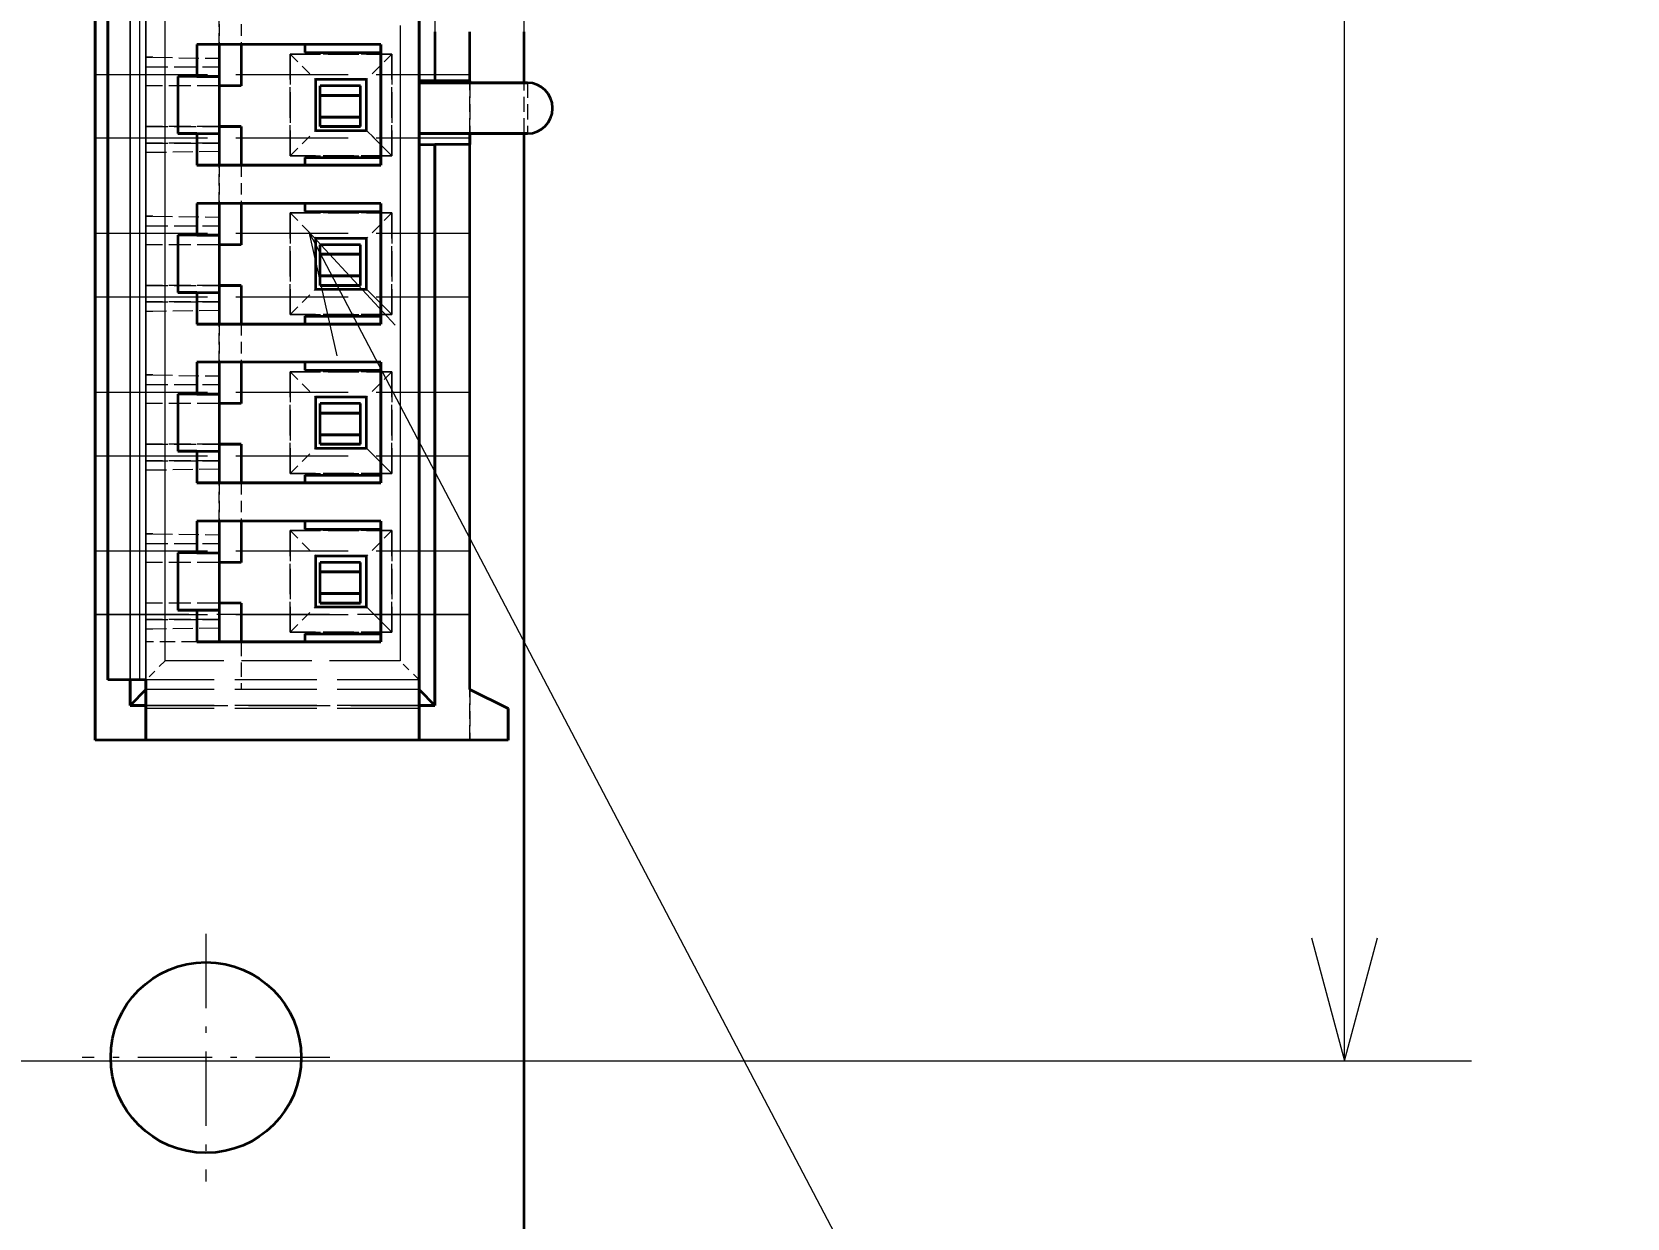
# Model space of a CAD drawing. Extents: x 23 to 417, y 3 to 294.
# Drawn here: x 248.41 to 273.52, y 90.53 to 109.2 of the extents above; entities that cross this region are included whole.
import ezdxf
from ezdxf.enums import TextEntityAlignment as Align

# ---------------------------------------------------------------- set-up
doc = ezdxf.new("R2010")
doc.units = 0
doc.linetypes.add('DASHDOT', pattern=[18.5, 12, -3, 0.5, -3])
doc.linetypes.add('DASHED', pattern=[15, 12, -3])
doc.layers.get('0').update_dxf_attribs({"lineweight": 13})
doc.styles.get("Standard").update_dxf_attribs({"font": 'isocp.shx'})
doc.dimstyles.get("Standard").update_dxf_attribs({"dimtxt": 2.5, "dimasz": 2.5, "dimexe": 1.25, "dimexo": 0.625, "dimtad": 1, "dimtxsty": 'Standard', "dimcen": 2.5, "dimadec": 0, "dimazin": 0, "dimtfac": 1, "dimtmove": 0, "dimatfit": 0, "dimfxl": 0, "dimarcsym": 0})

# ---------------------------------------------------------------- blocks, each defined once
blk = doc.blocks.new('*D80')
at = {"color": 7, "lineweight": 13, "transparency": 16777216}
for p, q in [((140.635, 172.504), (271.076, 172.504)), ((269.076, 93.004), (269.076, 172.504)), ((120.603, 93.004), (271.076, 93.004))]:
    blk.add_line(p, q, dxfattribs=at)
for points in [[(269.593, 170.572), (269.076, 172.504), (268.558, 170.572)], [(268.558, 94.936), (269.076, 93.004), (269.593, 94.936)]]:
    blk.add_lwpolyline(points, dxfattribs=at)
for s, height, width, p, p2 in [(']', 3.5, 1.552525, (267.076, 148.049), (267.076, 149.408)), ('3.13', 3.5, 1.586941, (267.076, 135.433), (267.076, 147.049)), ('[', 3.5, 1.552525, (267.076, 133.075), (267.076, 134.433)), ('/', 1, 1.818182, (265.826, 131.075), (265.826, 132.075)), ('79.5', 3.5, 1.446225, (267.076, 118.458), (267.076, 130.075))]:
    blk.add_text(s, height=height, rotation=90, dxfattribs=dict(at, width=width)).set_placement(p, p2, align=Align.FIT)
blk = doc.blocks.new('*D83')
at = {"color": 7, "lineweight": 13, "transparency": 16777216}
for p, q in [((257.163, 182.527), (292.311, 182.527)), ((290.311, 88.053), (290.311, 182.527)), ((257.163, 88.053), (292.311, 88.053))]:
    blk.add_line(p, q, dxfattribs=at)
for points in [[(290.828, 180.595), (290.311, 182.527), (289.793, 180.595)], [(289.793, 89.985), (290.311, 88.053), (290.828, 89.985)]]:
    blk.add_lwpolyline(points, dxfattribs=at)
for s, height, width, p, p2 in [(']', 3.5, 1.552525, (288.311, 150.586), (288.311, 151.944)), ('3.72', 3.5, 1.436744, (288.311, 137.969), (288.311, 149.586)), ('[', 3.5, 1.552525, (288.311, 135.611), (288.311, 136.969)), ('/', 1, 1.818182, (287.061, 133.611), (287.061, 134.611)), ('94.5', 3.5, 1.385838, (288.311, 120.994), (288.311, 132.611))]:
    blk.add_text(s, height=height, rotation=90, dxfattribs=dict(at, width=width)).set_placement(p, p2, align=Align.FIT)
blk = doc.blocks.new('BLOCK78')
at = {"color": 7, "linetype": 'DASHDOT', "lineweight": 13, "ltscale": 0.0975}
for p, q in [((84.5, -101.701), (84.5, -105.601)), ((86.45, -103.651), (82.55, -103.651))]:
    blk.add_line(p, q, dxfattribs=at)
blk = doc.blocks.new('BLOCK105')
at = {"color": 7, "lineweight": 13}
blk.add_line((86.121, -90.653), (101.721, -120.369), dxfattribs=at)
blk.add_lwpolyline([(87.477, -92.123), (86.121, -90.653), (86.56, -92.604)], dxfattribs=at)
blk.add_circle((103.216, -123.216), 3.216, dxfattribs=at)
blk.add_text('5', height=3.5, dxfattribs=at).set_placement((101.856, -124.966), (104.576, -124.966), align=Align.FIT)
blk = doc.blocks.new('BLOCK109')
at = {"color": 7, "lineweight": 35}
for p, q in [((82.755, -71.197), (82.755, -98.657)), ((82.755, -98.657), (82.755, -71.197)), ((82.955, -97.707), (82.955, -72.107)), ((82.955, -72.107), (82.955, -97.707))]:
    blk.add_line(p, q, dxfattribs=at)
at = {"color": 7, "linetype": 'DASHED', "lineweight": 13}
for p, q in [((83.305, -72.107), (83.305, -97.707)), ((83.305, -97.707), (83.305, -72.107)), ((83.455, -72.107), (83.455, -97.707)), ((83.455, -72.107), (83.455, -97.707)), ((83.555, -97.707), (83.555, -72.107)), ((83.555, -97.707), (83.555, -72.107)), ((83.555, -72.107), (83.555, -97.707)), ((83.555, -72.107), (83.555, -97.707)), ((83.855, -97.407), (83.855, -72.407)), ((83.855, -97.407), (83.855, -72.407)), ((87.555, -72.407), (87.555, -97.407)), ((87.555, -72.407), (87.555, -97.407))]:
    blk.add_line(p, q, dxfattribs=at)
at = {"color": 7, "lineweight": 35, "ltscale": 0.17}
for p, q in [((87.855, -81.507), (87.855, -88.307)), ((87.855, -88.307), (87.855, -81.507))]:
    blk.add_line(p, q, dxfattribs=at)
at = {"color": 7, "linetype": 'DASHED', "lineweight": 13, "ltscale": 0.13}
blk.add_line((89.51, -87.507), (89.51, -82.307), dxfattribs=at)
at = {"color": 7, "linetype": 'DASHED', "lineweight": 13, "ltscale": 0.0325}
for p, q in [((87.855, -86.207), (87.855, -87.507)), ((87.855, -86.207), (87.855, -87.507)), ((88.105, -86.207), (88.105, -87.507)), ((88.105, -86.207), (88.105, -87.507))]:
    blk.add_line(p, q, dxfattribs=at)
at = {"color": 7, "linetype": 'DASHED', "lineweight": 13, "ltscale": 0.015}
for p, q in [((84.705, -87.107), (84.705, -87.707)), ((84.705, -87.707), (84.705, -87.107)), ((85.055, -87.107), (85.055, -87.707)), ((85.055, -87.107), (85.055, -87.707)), ((84.705, -89.607), (84.705, -90.207)), ((84.705, -90.207), (84.705, -89.607)), ((85.055, -89.607), (85.055, -90.207)), ((85.055, -89.607), (85.055, -90.207)), ((84.705, -92.107), (84.705, -92.707)), ((84.705, -92.707), (84.705, -92.107)), ((85.055, -92.107), (85.055, -92.707)), ((85.055, -92.107), (85.055, -92.707)), ((84.705, -94.607), (84.705, -95.207)), ((84.705, -95.207), (84.705, -94.607)), ((85.055, -94.607), (85.055, -95.207)), ((85.055, -94.607), (85.055, -95.207))]:
    blk.add_line(p, q, dxfattribs=at)
at = {"color": 7, "lineweight": 35, "ltscale": 0.01925}
for p, q in [((87.855, -87.507), (87.855, -88.277)), ((87.855, -87.507), (87.855, -88.277)), ((88.105, -87.507), (88.105, -88.277)), ((88.105, -87.507), (88.105, -88.277)), ((88.655, -88.277), (88.655, -87.507)), ((88.655, -88.277), (88.655, -87.507))]:
    blk.add_line(p, q, dxfattribs=at)
at = {"color": 7, "lineweight": 35, "ltscale": 0.02}
for p, q in [((89.51, -88.307), (89.51, -87.507)), ((87.025, -88.257), (86.225, -88.257)), ((86.225, -88.257), (86.225, -89.057)), ((87.025, -88.257), (86.225, -88.257)), ((86.225, -88.257), (86.225, -89.057)), ((87.025, -89.057), (87.025, -88.257)), ((87.025, -89.057), (87.025, -88.257)), ((87.855, -88.307), (87.855, -89.107)), ((87.855, -89.107), (87.855, -88.307)), ((86.225, -89.057), (87.025, -89.057)), ((86.225, -89.057), (87.025, -89.057)), ((87.025, -90.757), (86.225, -90.757)), ((86.225, -90.757), (86.225, -91.557)), ((87.025, -90.757), (86.225, -90.757)), ((86.225, -90.757), (86.225, -91.557)), ((87.025, -91.557), (87.025, -90.757)), ((87.025, -91.557), (87.025, -90.757)), ((86.225, -91.557), (87.025, -91.557)), ((86.225, -91.557), (87.025, -91.557)), ((87.025, -93.257), (86.225, -93.257)), ((86.225, -93.257), (86.225, -94.057)), ((87.025, -93.257), (86.225, -93.257)), ((86.225, -93.257), (86.225, -94.057)), ((87.025, -94.057), (87.025, -93.257)), ((87.025, -94.057), (87.025, -93.257)), ((86.225, -94.057), (87.025, -94.057)), ((86.225, -94.057), (87.025, -94.057)), ((87.025, -95.757), (86.225, -95.757)), ((86.225, -95.757), (86.225, -96.557)), ((87.025, -95.757), (86.225, -95.757)), ((86.225, -95.757), (86.225, -96.557)), ((87.025, -96.557), (87.025, -95.757)), ((87.025, -96.557), (87.025, -95.757)), ((86.225, -96.557), (87.025, -96.557)), ((86.225, -96.557), (87.025, -96.557)), ((83.555, -98.657), (82.755, -98.657)), ((83.555, -98.657), (82.755, -98.657))]:
    blk.add_line(p, q, dxfattribs=at)
at = {"color": 7, "lineweight": 35, "ltscale": 0.0125}
for p, q in [((84.355, -87.707), (84.355, -88.207)), ((84.355, -87.707), (84.355, -88.207)), ((84.705, -87.707), (84.705, -88.207)), ((84.705, -87.707), (84.705, -88.207)), ((84.355, -89.107), (84.355, -89.607)), ((84.355, -89.107), (84.355, -89.607)), ((84.705, -89.107), (84.705, -89.607)), ((84.705, -89.107), (84.705, -89.607)), ((84.355, -90.207), (84.355, -90.707)), ((84.355, -90.207), (84.355, -90.707)), ((84.705, -90.207), (84.705, -90.707)), ((84.705, -90.207), (84.705, -90.707)), ((84.355, -91.607), (84.355, -92.107)), ((84.355, -91.607), (84.355, -92.107)), ((84.705, -91.607), (84.705, -92.107)), ((84.705, -91.607), (84.705, -92.107)), ((84.355, -92.707), (84.355, -93.207)), ((84.355, -92.707), (84.355, -93.207)), ((84.705, -92.707), (84.705, -93.207)), ((84.705, -92.707), (84.705, -93.207)), ((84.355, -94.107), (84.355, -94.607)), ((84.355, -94.107), (84.355, -94.607)), ((84.705, -94.107), (84.705, -94.607)), ((84.705, -94.107), (84.705, -94.607)), ((84.355, -95.207), (84.355, -95.707)), ((84.355, -95.207), (84.355, -95.707)), ((84.705, -95.207), (84.705, -95.707)), ((84.705, -95.207), (84.705, -95.707)), ((84.355, -96.607), (84.355, -97.107)), ((84.355, -96.607), (84.355, -97.107)), ((84.705, -96.607), (84.705, -97.107)), ((84.705, -96.607), (84.705, -97.107)), ((89.255, -98.157), (89.255, -98.657)), ((89.255, -98.657), (89.255, -98.157))]:
    blk.add_line(p, q, dxfattribs=at)
at = {"color": 7, "lineweight": 35, "ltscale": 0.0725}
for p, q in [((87.255, -87.707), (84.355, -87.707)), ((87.255, -87.707), (84.355, -87.707)), ((84.355, -89.607), (87.255, -89.607)), ((87.255, -89.607), (84.355, -89.607)), ((87.255, -90.207), (84.355, -90.207)), ((87.255, -90.207), (84.355, -90.207)), ((84.355, -92.107), (87.255, -92.107)), ((87.255, -92.107), (84.355, -92.107)), ((87.255, -92.707), (84.355, -92.707)), ((87.255, -92.707), (84.355, -92.707)), ((84.355, -94.607), (87.255, -94.607)), ((87.255, -94.607), (84.355, -94.607)), ((87.255, -95.207), (84.355, -95.207)), ((87.255, -95.207), (84.355, -95.207)), ((84.355, -97.107), (87.255, -97.107)), ((87.255, -97.107), (84.355, -97.107))]:
    blk.add_line(p, q, dxfattribs=at)
at = {"color": 7, "lineweight": 35, "ltscale": 0.01625}
for p, q in [((85.055, -87.707), (85.055, -88.357)), ((85.055, -87.707), (85.055, -88.357)), ((85.055, -90.207), (85.055, -90.857)), ((85.055, -90.207), (85.055, -90.857)), ((85.055, -92.707), (85.055, -93.357)), ((85.055, -92.707), (85.055, -93.357)), ((85.055, -95.207), (85.055, -95.857)), ((85.055, -95.207), (85.055, -95.857))]:
    blk.add_line(p, q, dxfattribs=at)
at = {"color": 7, "linetype": 'DASHED', "lineweight": 13, "ltscale": 0.04}
for p, q in [((85.825, -87.857), (87.425, -87.857)), ((85.825, -89.457), (85.825, -87.857)), ((87.425, -87.857), (85.825, -87.857)), ((85.825, -87.857), (85.825, -89.457)), ((87.425, -87.857), (87.425, -89.457)), ((87.425, -89.457), (87.425, -87.857)), ((87.425, -89.457), (85.825, -89.457)), ((85.825, -89.457), (87.425, -89.457)), ((85.825, -90.357), (87.425, -90.357)), ((85.825, -91.957), (85.825, -90.357)), ((87.425, -90.357), (85.825, -90.357)), ((85.825, -90.357), (85.825, -91.957)), ((87.425, -90.357), (87.425, -91.957)), ((87.425, -91.957), (87.425, -90.357)), ((87.425, -91.957), (85.825, -91.957)), ((85.825, -91.957), (87.425, -91.957)), ((85.825, -92.857), (87.425, -92.857)), ((85.825, -94.457), (85.825, -92.857)), ((87.425, -92.857), (85.825, -92.857)), ((85.825, -92.857), (85.825, -94.457)), ((87.425, -92.857), (87.425, -94.457)), ((87.425, -94.457), (87.425, -92.857)), ((87.425, -94.457), (85.825, -94.457)), ((85.825, -94.457), (87.425, -94.457)), ((85.825, -95.357), (87.425, -95.357)), ((85.825, -96.957), (85.825, -95.357)), ((87.425, -95.357), (85.825, -95.357)), ((85.825, -95.357), (85.825, -96.957)), ((87.425, -95.357), (87.425, -96.957)), ((87.425, -96.957), (87.425, -95.357)), ((87.425, -96.957), (85.825, -96.957)), ((85.825, -96.957), (87.425, -96.957))]:
    blk.add_line(p, q, dxfattribs=at)
at = {"color": 7, "linetype": 'DASHED', "lineweight": 13, "ltscale": 0.014142}
for p, q in [((85.825, -87.857), (86.225, -88.257)), ((85.825, -87.857), (86.225, -88.257)), ((87.425, -87.857), (87.025, -88.257)), ((87.425, -87.857), (87.025, -88.257)), ((85.825, -89.457), (86.225, -89.057)), ((85.825, -89.457), (86.225, -89.057)), ((87.025, -89.057), (87.425, -89.457)), ((87.425, -89.457), (87.025, -89.057)), ((85.825, -90.357), (86.225, -90.757)), ((85.825, -90.357), (86.225, -90.757)), ((87.425, -90.357), (87.025, -90.757)), ((87.425, -90.357), (87.025, -90.757)), ((85.825, -91.957), (86.225, -91.557)), ((85.825, -91.957), (86.225, -91.557)), ((87.025, -91.557), (87.425, -91.957)), ((87.425, -91.957), (87.025, -91.557)), ((85.825, -92.857), (86.225, -93.257)), ((85.825, -92.857), (86.225, -93.257)), ((87.425, -92.857), (87.025, -93.257)), ((87.425, -92.857), (87.025, -93.257)), ((85.825, -94.457), (86.225, -94.057)), ((85.825, -94.457), (86.225, -94.057)), ((87.025, -94.057), (87.425, -94.457)), ((87.425, -94.457), (87.025, -94.057)), ((85.825, -95.357), (86.225, -95.757)), ((85.825, -95.357), (86.225, -95.757)), ((87.425, -95.357), (87.025, -95.757)), ((87.425, -95.357), (87.025, -95.757)), ((85.825, -96.957), (86.225, -96.557)), ((85.825, -96.957), (86.225, -96.557)), ((87.025, -96.557), (87.425, -96.957)), ((87.425, -96.957), (87.025, -96.557))]:
    blk.add_line(p, q, dxfattribs=at)
at = {"color": 7, "lineweight": 35, "ltscale": 0.003125}
for p, q in [((86.055, -87.707), (86.055, -87.832)), ((86.055, -87.707), (86.055, -87.832)), ((86.055, -89.482), (86.055, -89.607)), ((86.055, -89.482), (86.055, -89.607)), ((86.055, -90.207), (86.055, -90.332)), ((86.055, -90.207), (86.055, -90.332)), ((86.055, -91.982), (86.055, -92.107)), ((86.055, -91.982), (86.055, -92.107)), ((86.055, -92.707), (86.055, -92.832)), ((86.055, -92.707), (86.055, -92.832)), ((86.055, -94.482), (86.055, -94.607)), ((86.055, -94.482), (86.055, -94.607)), ((86.055, -95.207), (86.055, -95.332)), ((86.055, -95.207), (86.055, -95.332)), ((86.055, -96.982), (86.055, -97.107)), ((86.055, -96.982), (86.055, -97.107))]:
    blk.add_line(p, q, dxfattribs=at)
at = {"color": 7, "lineweight": 35, "ltscale": 0.03}
for p, q in [((86.055, -87.832), (87.255, -87.832)), ((86.055, -87.832), (87.255, -87.832)), ((86.055, -89.482), (87.255, -89.482)), ((86.055, -89.482), (87.255, -89.482)), ((86.055, -90.332), (87.255, -90.332)), ((86.055, -90.332), (87.255, -90.332)), ((86.055, -91.982), (87.255, -91.982)), ((86.055, -91.982), (87.255, -91.982)), ((86.055, -92.832), (87.255, -92.832)), ((86.055, -92.832), (87.255, -92.832)), ((86.055, -94.482), (87.255, -94.482)), ((86.055, -94.482), (87.255, -94.482)), ((86.055, -95.332), (87.255, -95.332)), ((86.055, -95.332), (87.255, -95.332)), ((86.055, -96.982), (87.255, -96.982)), ((86.055, -96.982), (87.255, -96.982))]:
    blk.add_line(p, q, dxfattribs=at)
at = {"color": 7, "lineweight": 35, "ltscale": 0.0475}
for p, q in [((87.255, -89.607), (87.255, -87.707)), ((87.255, -87.707), (87.255, -89.607)), ((87.255, -92.107), (87.255, -90.207)), ((87.255, -90.207), (87.255, -92.107)), ((87.255, -94.607), (87.255, -92.707)), ((87.255, -92.707), (87.255, -94.607)), ((87.255, -97.107), (87.255, -95.207)), ((87.255, -95.207), (87.255, -97.107))]:
    blk.add_line(p, q, dxfattribs=at)
at = {"color": 7, "linetype": 'DASHED', "lineweight": 13, "ltscale": 0.002648}
for p, q in [((83.555, -87.907), (83.661, -87.907)), ((83.661, -87.907), (83.555, -87.907)), ((83.661, -89.407), (83.555, -89.407)), ((83.661, -89.407), (83.555, -89.407)), ((83.555, -90.407), (83.661, -90.407)), ((83.661, -90.407), (83.555, -90.407)), ((83.661, -91.907), (83.555, -91.907)), ((83.661, -91.907), (83.555, -91.907)), ((83.555, -92.907), (83.661, -92.907)), ((83.661, -92.907), (83.555, -92.907)), ((83.661, -94.407), (83.555, -94.407)), ((83.661, -94.407), (83.555, -94.407)), ((83.555, -95.407), (83.661, -95.407)), ((83.661, -95.407), (83.555, -95.407)), ((83.661, -96.907), (83.555, -96.907)), ((83.661, -96.907), (83.555, -96.907))]:
    blk.add_line(p, q, dxfattribs=at)
at = {"color": 7, "linetype": 'DASHED', "lineweight": 13, "ltscale": 0.02875}
for p, q in [((83.555, -88.057), (84.705, -88.057)), ((83.555, -88.057), (84.705, -88.057)), ((84.705, -88.357), (83.555, -88.357)), ((84.705, -88.357), (83.555, -88.357)), ((83.555, -88.997), (84.705, -88.997)), ((84.705, -88.997), (83.555, -88.997)), ((83.555, -89.257), (84.705, -89.257)), ((84.705, -89.257), (83.555, -89.257)), ((83.555, -90.557), (84.705, -90.557)), ((83.555, -90.557), (84.705, -90.557)), ((84.705, -90.857), (83.555, -90.857)), ((84.705, -90.857), (83.555, -90.857)), ((83.555, -91.497), (84.705, -91.497)), ((84.705, -91.497), (83.555, -91.497)), ((83.555, -91.757), (84.705, -91.757)), ((84.705, -91.757), (83.555, -91.757)), ((83.555, -93.057), (84.705, -93.057)), ((83.555, -93.057), (84.705, -93.057)), ((84.705, -93.357), (83.555, -93.357)), ((84.705, -93.357), (83.555, -93.357)), ((83.555, -93.997), (84.705, -93.997)), ((84.705, -93.997), (83.555, -93.997)), ((83.555, -94.257), (84.705, -94.257)), ((84.705, -94.257), (83.555, -94.257)), ((83.555, -95.557), (84.705, -95.557)), ((83.555, -95.557), (84.705, -95.557)), ((84.705, -95.857), (83.555, -95.857)), ((84.705, -95.857), (83.555, -95.857)), ((84.705, -96.497), (83.555, -96.497)), ((84.705, -96.497), (83.555, -96.497)), ((83.555, -96.757), (84.705, -96.757)), ((84.705, -96.757), (83.555, -96.757))]:
    blk.add_line(p, q, dxfattribs=at)
at = {"color": 7, "linetype": 'DASHED', "lineweight": 13, "ltscale": 0.026105}
for p, q in [((83.661, -87.907), (84.705, -87.923)), ((83.661, -87.907), (84.705, -87.923)), ((84.705, -89.391), (83.661, -89.407)), ((84.705, -89.391), (83.661, -89.407)), ((83.661, -90.407), (84.705, -90.423)), ((83.661, -90.407), (84.705, -90.423)), ((84.705, -91.891), (83.661, -91.907)), ((84.705, -91.891), (83.661, -91.907)), ((83.661, -92.907), (84.705, -92.923)), ((83.661, -92.907), (84.705, -92.923)), ((84.705, -94.391), (83.661, -94.407)), ((84.705, -94.391), (83.661, -94.407)), ((83.661, -95.407), (84.705, -95.423)), ((83.661, -95.407), (84.705, -95.423)), ((84.705, -96.891), (83.661, -96.907)), ((84.705, -96.891), (83.661, -96.907))]:
    blk.add_line(p, q, dxfattribs=at)
at = {"color": 7, "linetype": 'DASHED', "lineweight": 13, "ltscale": 0.1475}
for p, q in [((82.755, -88.177), (88.655, -88.177)), ((82.755, -88.177), (88.655, -88.177)), ((82.755, -89.177), (88.655, -89.177)), ((82.755, -89.177), (88.655, -89.177)), ((82.755, -90.677), (88.655, -90.677)), ((82.755, -90.677), (88.655, -90.677)), ((82.755, -91.677), (88.655, -91.677)), ((82.755, -91.677), (88.655, -91.677)), ((82.755, -93.177), (88.655, -93.177)), ((82.755, -93.177), (88.655, -93.177)), ((82.755, -94.177), (88.655, -94.177)), ((82.755, -94.177), (88.655, -94.177)), ((82.755, -95.677), (88.655, -95.677)), ((82.755, -95.677), (88.655, -95.677)), ((88.655, -96.677), (82.755, -96.677)), ((82.755, -96.677), (88.655, -96.677))]:
    blk.add_line(p, q, dxfattribs=at)
at = {"color": 7, "lineweight": 35, "ltscale": 0.0225}
for p, q in [((84.055, -88.207), (84.055, -89.107)), ((84.055, -88.207), (84.055, -89.107)), ((84.705, -88.207), (84.705, -89.107)), ((84.705, -88.207), (84.705, -89.107)), ((84.055, -90.707), (84.055, -91.607)), ((84.055, -90.707), (84.055, -91.607)), ((84.705, -90.707), (84.705, -91.607)), ((84.705, -90.707), (84.705, -91.607)), ((84.055, -93.207), (84.055, -94.107)), ((84.055, -93.207), (84.055, -94.107)), ((84.705, -93.207), (84.705, -94.107)), ((84.705, -93.207), (84.705, -94.107)), ((84.055, -95.707), (84.055, -96.607)), ((84.055, -95.707), (84.055, -96.607)), ((84.705, -95.707), (84.705, -96.607)), ((84.705, -95.707), (84.705, -96.607))]:
    blk.add_line(p, q, dxfattribs=at)
at = {"color": 7, "lineweight": 35, "ltscale": 0.0075}
for p, q in [((84.355, -88.207), (84.055, -88.207)), ((84.355, -88.207), (84.055, -88.207)), ((84.055, -89.107), (84.355, -89.107)), ((84.355, -89.107), (84.055, -89.107)), ((84.355, -90.707), (84.055, -90.707)), ((84.355, -90.707), (84.055, -90.707)), ((84.055, -91.607), (84.355, -91.607)), ((84.355, -91.607), (84.055, -91.607)), ((84.355, -93.207), (84.055, -93.207)), ((84.355, -93.207), (84.055, -93.207)), ((84.055, -94.107), (84.355, -94.107)), ((84.355, -94.107), (84.055, -94.107)), ((84.355, -95.707), (84.055, -95.707)), ((84.355, -95.707), (84.055, -95.707)), ((84.055, -96.607), (84.355, -96.607)), ((84.355, -96.607), (84.055, -96.607))]:
    blk.add_line(p, q, dxfattribs=at)
at = {"color": 7, "lineweight": 35, "ltscale": 0.00875}
for p, q in [((84.705, -88.207), (84.355, -88.207)), ((84.355, -88.207), (84.705, -88.207)), ((85.055, -88.357), (84.705, -88.357)), ((85.055, -88.357), (84.705, -88.357)), ((84.355, -89.107), (84.705, -89.107)), ((84.355, -89.107), (84.705, -89.107)), ((84.705, -88.997), (85.055, -88.997)), ((85.055, -88.997), (84.705, -88.997)), ((84.705, -90.707), (84.355, -90.707)), ((84.355, -90.707), (84.705, -90.707)), ((85.055, -90.857), (84.705, -90.857)), ((85.055, -90.857), (84.705, -90.857)), ((84.355, -91.607), (84.705, -91.607)), ((84.355, -91.607), (84.705, -91.607)), ((84.705, -91.497), (85.055, -91.497)), ((85.055, -91.497), (84.705, -91.497)), ((84.705, -93.207), (84.355, -93.207)), ((84.355, -93.207), (84.705, -93.207)), ((85.055, -93.357), (84.705, -93.357)), ((85.055, -93.357), (84.705, -93.357)), ((84.355, -94.107), (84.705, -94.107)), ((84.355, -94.107), (84.705, -94.107)), ((84.705, -93.997), (85.055, -93.997)), ((85.055, -93.997), (84.705, -93.997)), ((84.355, -95.707), (84.705, -95.707)), ((84.355, -95.707), (84.705, -95.707)), ((85.055, -95.857), (84.705, -95.857)), ((85.055, -95.857), (84.705, -95.857)), ((84.705, -96.607), (84.355, -96.607)), ((84.355, -96.607), (84.705, -96.607)), ((85.055, -96.497), (84.705, -96.497)), ((85.055, -96.497), (84.705, -96.497))]:
    blk.add_line(p, q, dxfattribs=at)
at = {"color": 7, "lineweight": 35, "ltscale": 0.016}
for p, q in [((86.935, -88.357), (86.295, -88.357)), ((86.935, -88.357), (86.295, -88.357)), ((86.295, -88.507), (86.935, -88.507)), ((86.935, -88.507), (86.295, -88.507)), ((86.295, -88.847), (86.935, -88.847)), ((86.935, -88.847), (86.295, -88.847)), ((86.295, -88.997), (86.935, -88.997)), ((86.935, -88.997), (86.295, -88.997)), ((86.935, -90.857), (86.295, -90.857)), ((86.935, -90.857), (86.295, -90.857)), ((86.295, -91.007), (86.935, -91.007)), ((86.935, -91.007), (86.295, -91.007)), ((86.295, -91.347), (86.935, -91.347)), ((86.935, -91.347), (86.295, -91.347)), ((86.295, -91.497), (86.935, -91.497)), ((86.935, -91.497), (86.295, -91.497)), ((86.935, -93.357), (86.295, -93.357)), ((86.935, -93.357), (86.295, -93.357)), ((86.295, -93.507), (86.935, -93.507)), ((86.935, -93.507), (86.295, -93.507)), ((86.295, -93.847), (86.935, -93.847)), ((86.935, -93.847), (86.295, -93.847)), ((86.295, -93.997), (86.935, -93.997)), ((86.935, -93.997), (86.295, -93.997)), ((86.935, -95.857), (86.295, -95.857)), ((86.935, -95.857), (86.295, -95.857)), ((86.295, -96.007), (86.935, -96.007)), ((86.935, -96.007), (86.295, -96.007)), ((86.295, -96.347), (86.935, -96.347)), ((86.935, -96.347), (86.295, -96.347)), ((86.295, -96.497), (86.935, -96.497)), ((86.935, -96.497), (86.295, -96.497))]:
    blk.add_line(p, q, dxfattribs=at)
at = {"color": 7, "lineweight": 35, "ltscale": 0.00375}
for p, q in [((86.295, -88.507), (86.295, -88.357)), ((86.295, -88.507), (86.295, -88.357)), ((86.935, -88.507), (86.935, -88.357)), ((86.935, -88.507), (86.935, -88.357)), ((86.295, -88.997), (86.295, -88.847)), ((86.295, -88.997), (86.295, -88.847)), ((86.935, -88.997), (86.935, -88.847)), ((86.935, -88.997), (86.935, -88.847)), ((86.295, -91.007), (86.295, -90.857)), ((86.295, -91.007), (86.295, -90.857)), ((86.935, -91.007), (86.935, -90.857)), ((86.935, -91.007), (86.935, -90.857)), ((86.295, -91.497), (86.295, -91.347)), ((86.295, -91.497), (86.295, -91.347)), ((86.935, -91.497), (86.935, -91.347)), ((86.935, -91.497), (86.935, -91.347)), ((86.295, -93.507), (86.295, -93.357)), ((86.295, -93.507), (86.295, -93.357)), ((86.935, -93.507), (86.935, -93.357)), ((86.935, -93.507), (86.935, -93.357)), ((86.295, -93.997), (86.295, -93.847)), ((86.295, -93.997), (86.295, -93.847)), ((86.935, -93.997), (86.935, -93.847)), ((86.935, -93.997), (86.935, -93.847)), ((86.295, -96.007), (86.295, -95.857)), ((86.295, -96.007), (86.295, -95.857)), ((86.935, -96.007), (86.935, -95.857)), ((86.935, -96.007), (86.935, -95.857)), ((86.295, -96.497), (86.295, -96.347)), ((86.295, -96.497), (86.295, -96.347)), ((86.935, -96.497), (86.935, -96.347)), ((86.935, -96.497), (86.935, -96.347))]:
    blk.add_line(p, q, dxfattribs=at)
at = {"color": 7, "lineweight": 35, "ltscale": 0.00625}
for p, q in [((88.105, -88.277), (87.855, -88.277)), ((87.855, -88.277), (88.105, -88.277)), ((87.855, -89.277), (88.105, -89.277)), ((87.855, -89.277), (88.105, -89.277)), ((83.305, -98.107), (83.555, -98.107)), ((83.555, -98.107), (83.305, -98.107)), ((87.855, -98.107), (88.105, -98.107)), ((88.105, -98.107), (87.855, -98.107))]:
    blk.add_line(p, q, dxfattribs=at)
at = {"color": 7, "lineweight": 35, "ltscale": 0.000750741}
blk.add_line((87.855, -88.277), (87.855, -88.307), dxfattribs=at)
blk.add_line((87.855, -88.277), (87.855, -88.307), dxfattribs=at)
at = {"color": 7, "linetype": 'DASHED', "lineweight": 13, "ltscale": 0.011749}
blk.add_line((87.855, -88.307), (87.855, -88.777), dxfattribs=at)
blk.add_line((87.855, -88.307), (87.855, -88.777), dxfattribs=at)
at = {"color": 7, "lineweight": 35, "ltscale": 0.042625}
for p, q in [((87.855, -88.307), (89.56, -88.307)), ((89.56, -88.307), (87.855, -88.307)), ((89.56, -89.107), (87.855, -89.107)), ((87.855, -89.107), (89.56, -89.107))]:
    blk.add_line(p, q, dxfattribs=at)
at = {"color": 7, "linetype": 'DASHED', "lineweight": 13, "ltscale": 0.01}
for p, q in [((87.855, -88.707), (87.855, -88.307)), ((87.855, -88.307), (87.855, -88.707)), ((87.855, -89.107), (87.855, -88.707)), ((87.855, -88.707), (87.855, -89.107))]:
    blk.add_line(p, q, dxfattribs=at)
at = {"color": 7, "lineweight": 35, "ltscale": 0.01375}
for p, q in [((88.655, -88.277), (88.105, -88.277)), ((88.655, -88.277), (88.105, -88.277)), ((88.655, -89.277), (88.105, -89.277)), ((88.655, -89.277), (88.105, -89.277))]:
    blk.add_line(p, q, dxfattribs=at)
at = {"color": 7, "lineweight": 35, "ltscale": 0.000703588}
blk.add_line((88.655, -88.305), (88.655, -88.277), dxfattribs=at)
at = {"color": 7, "lineweight": 35, "ltscale": 0.000750529}
blk.add_line((88.655, -88.277), (88.655, -88.307), dxfattribs=at)
at = {"color": 7, "linetype": 'DASHED', "lineweight": 13, "ltscale": 0.020046}
blk.add_line((88.655, -89.107), (88.655, -88.305), dxfattribs=at)
at = {"color": 7, "linetype": 'DASHED', "lineweight": 13, "ltscale": 0.020001}
blk.add_line((88.655, -88.307), (88.655, -89.107), dxfattribs=at)
at = {"color": 7, "linetype": 'DASHED', "lineweight": 13, "ltscale": 0.02}
for p, q in [((89.51, -89.107), (89.51, -88.307)), ((89.56, -88.307), (89.56, -89.107)), ((89.56, -88.307), (89.56, -89.107)), ((84.355, -97.107), (83.555, -97.107)), ((84.355, -97.107), (83.555, -97.107)), ((88.655, -98.657), (88.655, -97.857)), ((88.655, -97.857), (88.655, -98.657))]:
    blk.add_line(p, q, dxfattribs=at)
at = {"color": 7, "linetype": 'DASHED', "lineweight": 13, "ltscale": 0.016}
for p, q in [((86.935, -88.507), (86.295, -88.507)), ((86.935, -88.507), (86.295, -88.507)), ((86.935, -88.847), (86.295, -88.847)), ((86.935, -88.847), (86.295, -88.847)), ((86.935, -91.007), (86.295, -91.007)), ((86.935, -91.007), (86.295, -91.007)), ((86.935, -91.347), (86.295, -91.347)), ((86.935, -91.347), (86.295, -91.347)), ((86.935, -93.507), (86.295, -93.507)), ((86.935, -93.507), (86.295, -93.507)), ((86.935, -93.847), (86.295, -93.847)), ((86.935, -93.847), (86.295, -93.847)), ((86.935, -96.007), (86.295, -96.007)), ((86.935, -96.007), (86.295, -96.007)), ((86.935, -96.347), (86.295, -96.347)), ((86.935, -96.347), (86.295, -96.347))]:
    blk.add_line(p, q, dxfattribs=at)
at = {"color": 7, "lineweight": 35, "ltscale": 0.0085}
for p, q in [((86.295, -88.847), (86.295, -88.507)), ((86.295, -88.847), (86.295, -88.507)), ((86.935, -88.847), (86.935, -88.507)), ((86.935, -88.847), (86.935, -88.507)), ((86.295, -91.347), (86.295, -91.007)), ((86.295, -91.347), (86.295, -91.007)), ((86.935, -91.347), (86.935, -91.007)), ((86.935, -91.347), (86.935, -91.007)), ((86.295, -93.847), (86.295, -93.507)), ((86.295, -93.847), (86.295, -93.507)), ((86.935, -93.847), (86.935, -93.507)), ((86.935, -93.847), (86.935, -93.507)), ((86.295, -96.347), (86.295, -96.007)), ((86.295, -96.347), (86.295, -96.007)), ((86.935, -96.347), (86.935, -96.007)), ((86.935, -96.347), (86.935, -96.007))]:
    blk.add_line(p, q, dxfattribs=at)
at = {"color": 7, "linetype": 'DASHED', "lineweight": 13, "ltscale": 0.00825}
blk.add_line((87.855, -88.777), (87.855, -89.107), dxfattribs=at)
blk.add_line((87.855, -88.777), (87.855, -89.107), dxfattribs=at)
at = {"color": 7, "lineweight": 35, "ltscale": 0.00025}
blk.add_line((89.955, -88.712), (89.955, -88.702), dxfattribs=at)
blk.add_line((89.955, -88.712), (89.955, -88.702), dxfattribs=at)
at = {"color": 7, "lineweight": 35, "ltscale": 0.01525}
for p, q in [((85.055, -88.997), (85.055, -89.607)), ((85.055, -88.997), (85.055, -89.607)), ((85.055, -91.497), (85.055, -92.107)), ((85.055, -91.497), (85.055, -92.107)), ((85.055, -93.997), (85.055, -94.607)), ((85.055, -93.997), (85.055, -94.607)), ((85.055, -96.497), (85.055, -97.107)), ((85.055, -96.497), (85.055, -97.107))]:
    blk.add_line(p, q, dxfattribs=at)
at = {"color": 7, "lineweight": 35, "ltscale": 0.00425}
for p, q in [((87.855, -89.107), (87.855, -89.277)), ((87.855, -89.107), (87.855, -89.277)), ((88.655, -89.277), (88.655, -89.107))]:
    blk.add_line(p, q, dxfattribs=at)
at = {"color": 7, "lineweight": 35, "ltscale": 0.23875}
for p, q in [((87.855, -89.107), (87.855, -98.657)), ((87.855, -98.657), (87.855, -89.107))]:
    blk.add_line(p, q, dxfattribs=at)
at = {"color": 7, "lineweight": 35, "ltscale": 0.004248}
blk.add_line((88.655, -89.107), (88.655, -89.277), dxfattribs=at)
at = {"color": 7, "lineweight": 35, "ltscale": 0.488597}
blk.add_line((89.51, -108.651), (89.51, -89.107), dxfattribs=at)
at = {"color": 7, "lineweight": 35, "ltscale": 0.2145}
for p, q in [((87.855, -89.277), (87.855, -97.857)), ((87.855, -89.277), (87.855, -97.857)), ((88.655, -97.857), (88.655, -89.277)), ((88.655, -97.857), (88.655, -89.277))]:
    blk.add_line(p, q, dxfattribs=at)
at = {"color": 7, "lineweight": 35, "ltscale": 0.22075}
for p, q in [((88.105, -98.107), (88.105, -89.277)), ((88.105, -89.277), (88.105, -98.107))]:
    blk.add_line(p, q, dxfattribs=at)
at = {"color": 7, "linetype": 'DASHED', "lineweight": 13, "ltscale": 0.01875}
blk.add_line((85.055, -97.107), (85.055, -97.857), dxfattribs=at)
blk.add_line((85.055, -97.107), (85.055, -97.857), dxfattribs=at)
at = {"color": 7, "linetype": 'DASHED', "lineweight": 13, "ltscale": 0.010607}
for p, q in [((83.855, -97.407), (83.555, -97.707)), ((83.855, -97.407), (83.555, -97.707)), ((87.855, -97.707), (87.555, -97.407)), ((87.855, -97.707), (87.555, -97.407))]:
    blk.add_line(p, q, dxfattribs=at)
at = {"color": 7, "linetype": 'DASHED', "lineweight": 13, "ltscale": 0.0925}
blk.add_line((87.555, -97.407), (83.855, -97.407), dxfattribs=at)
blk.add_line((87.555, -97.407), (83.855, -97.407), dxfattribs=at)
at = {"color": 7, "lineweight": 35, "ltscale": 0.015}
blk.add_line((83.555, -97.707), (82.955, -97.707), dxfattribs=at)
blk.add_line((83.555, -97.707), (82.955, -97.707), dxfattribs=at)
at = {"color": 7, "lineweight": 35, "ltscale": 0.01}
for p, q in [((83.305, -97.707), (83.305, -98.107)), ((83.305, -98.107), (83.305, -97.707))]:
    blk.add_line(p, q, dxfattribs=at)
at = {"color": 7, "lineweight": 35, "ltscale": 0.008839}
for p, q in [((83.555, -97.857), (83.305, -98.107)), ((83.555, -97.857), (83.305, -98.107)), ((87.855, -97.857), (88.105, -98.107)), ((87.855, -97.857), (88.105, -98.107))]:
    blk.add_line(p, q, dxfattribs=at)
at = {"color": 7, "lineweight": 35, "ltscale": 0.02375}
for p, q in [((83.555, -97.707), (83.555, -98.657)), ((83.555, -98.657), (83.555, -97.707))]:
    blk.add_line(p, q, dxfattribs=at)
at = {"color": 7, "linetype": 'DASHED', "lineweight": 13, "ltscale": 0.1075}
for p, q in [((87.855, -97.707), (83.555, -97.707)), ((87.855, -97.707), (83.555, -97.707)), ((87.855, -97.857), (83.555, -97.857)), ((87.855, -97.857), (83.555, -97.857)), ((83.555, -98.107), (87.855, -98.107)), ((87.855, -98.107), (83.555, -98.107)), ((87.855, -98.157), (83.555, -98.157)), ((87.855, -98.157), (83.555, -98.157))]:
    blk.add_line(p, q, dxfattribs=at)
at = {"color": 7, "lineweight": 35, "ltscale": 0.016771}
for p, q in [((88.655, -97.857), (89.255, -98.157)), ((89.255, -98.157), (88.655, -97.857))]:
    blk.add_line(p, q, dxfattribs=at)
at = {"color": 7, "lineweight": 35, "ltscale": 0.1075}
blk.add_line((87.855, -98.657), (83.555, -98.657), dxfattribs=at)
blk.add_line((87.855, -98.657), (83.555, -98.657), dxfattribs=at)
at = {"color": 7, "lineweight": 35, "ltscale": 0.035}
blk.add_line((89.255, -98.657), (87.855, -98.657), dxfattribs=at)
blk.add_line((89.255, -98.657), (87.855, -98.657), dxfattribs=at)
at = {"color": 7, "lineweight": 35}
blk.add_circle((84.5, -103.651), 1.5, dxfattribs=at)
for centre, start, end in [((89.56, -88.702), 0, 90), ((89.56, -88.702), 0, 90), ((89.56, -88.712), 270, 0), ((89.56, -88.712), 270, 0)]:
    blk.add_arc(centre, 0.395, start, end, dxfattribs=at)

msp = doc.modelspace()

# ---------------------------------------------------------------- block references
at = {"lineweight": 0}
for name in ['BLOCK109', 'BLOCK105', 'BLOCK78']:
    msp.add_blockref(name, (166.653, 196.704), dxfattribs=at)

# ---------------------------------------------------------------- dimensions: what is measured, and where the dimension line sits
at = {"color": 0, "lineweight": 0}
for base, p1, p2, angle, picture, middle, dimtype in [((290.311, 182.527), (256.163, 88.053), (256.163, 182.527), 90, '*D83', (290.311, 136.469), 161), ((269.076, 93.004), (139.635, 172.504), (119.603, 93.004), 269.9986, '*D80', (269.076, 133.933), 160)]:
    dim = msp.add_linear_dim(base=base, p1=p1, p2=p2, angle=angle, dimstyle='Standard', dxfattribs=at)
    dim.commit()
    dim.dimension.update_dxf_attribs({"geometry": picture, "text_midpoint": middle, "dimtype": dimtype})

doc.saveas('drawing.dxf')
